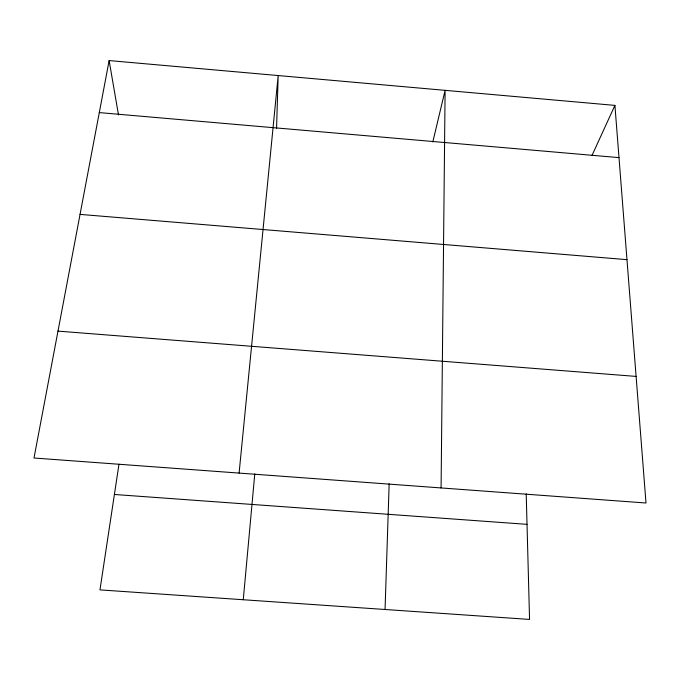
<?xml version="1.0" encoding="UTF-8"?>
<svg xmlns="http://www.w3.org/2000/svg" width="680" height="680" viewBox="0 0 680 680"><rect width="100%" height="100%" fill="white"/><g stroke="black" fill="none" stroke-linecap="round" stroke-linejoin="round"><path stroke-width="1.02" d="M441.082 487.934L445.111 90.338L432.795 141.993M276.565 128.452L278.179 75.548L239.097 473.085M385.058 609.492L389.164 483.752M243.27 599.743L254.787 473.875M118.974 464.244L99.96 589.883L529.558 619.429L526.21 493.825M109.131 60.571L34 458.006L646 503.004L614.915 105.391L109.131 60.571L118.49 114.894M592.05 155.329L614.915 105.391M114.401 494.479L527.025 524.348M57.987 331.126L636.106 376.414M80.053 214.387L626.977 259.658M99.297 112.599L618.995 157.624"/></g></svg>
